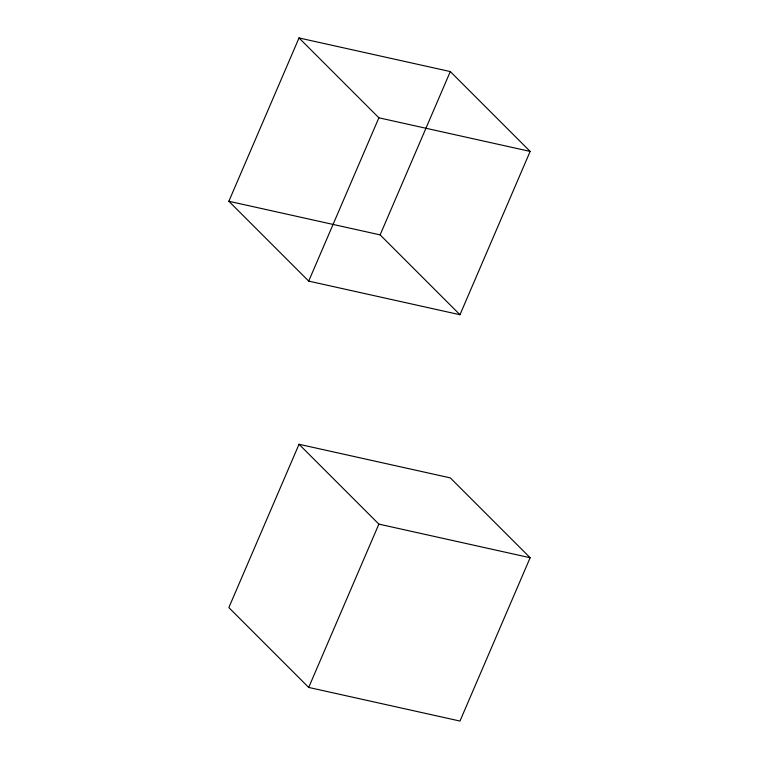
<?xml version="1.0" encoding="UTF-8"?>
<svg xmlns="http://www.w3.org/2000/svg" width="759" height="759" viewBox="0 0 759 759"><rect width="100%" height="100%" fill="white"/><g stroke="black" fill="none" stroke-linecap="round" stroke-linejoin="round"><path stroke-width="1.14" d="M228.857 201.268L299.027 37.95L450.296 71.564L530.143 151.411L459.973 314.729L308.704 281.115L228.857 201.268L380.126 234.882L459.973 314.729M308.704 281.115L378.874 117.797L299.027 37.95M380.126 234.882L450.296 71.564M299.027 444.271L228.857 607.589L308.704 687.436L459.973 721.05L530.143 557.732L450.296 477.885L299.027 444.271L378.874 524.118L530.143 557.732M308.704 687.436L378.874 524.118M378.874 117.797L530.143 151.411"/></g></svg>
